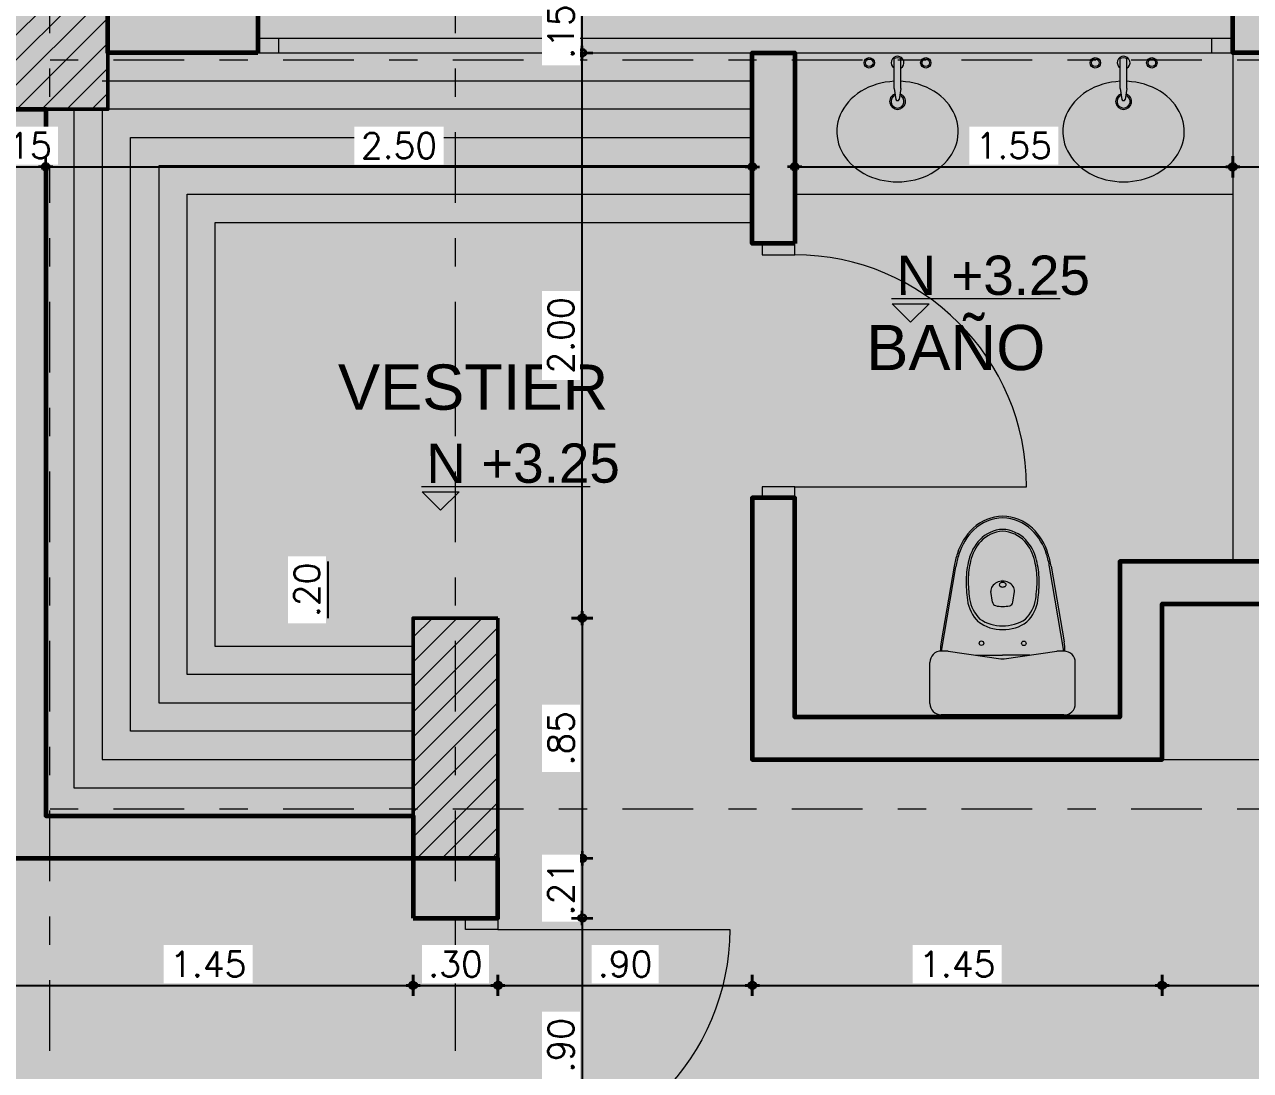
# Model space of a CAD drawing. Header units: metres. Extents: x -50 to 76, y -61 to 14.
# Drawn here: x 32.83 to 37.168, y 0.5 to 4.2 of the extents above; entities that cross this region are included whole.
import ezdxf

# ---------------------------------------------------------------- set-up
doc = ezdxf.new("R2010")
doc.units = ezdxf.units.M
doc.header["$MEASUREMENT"] = 0
for name, pattern in [('CENTER', [2, 1.25, -0.25, 0.25, -0.25]), ('CENTERX2', [4, 2.5, -0.5, 0.5, -0.5]), ('DASHDOT2', [0.5, 0.25, -0.125, 0, -0.125])]:
    doc.linetypes.add(name, pattern=pattern)
for name, color, linetype, lineweight in [('1 AREAS HACH', 250, 'Continuous', 9), ('1 CLOSETS', 71, 'Continuous', 18), ('1 COLUMNAS', 1, 'Continuous', 50), ('1 MUEBLES', 46, 'Continuous', 18), ('1 MUROS', 255, 'Continuous', 60), ('1 NIVELES', 145, 'Continuous', 18), ('1 PUERTAS', 251, 'Continuous', 18), ('1 RELLENO COLUMNAS', 225, 'Continuous', 18), ('1 TEXTOS', 4, 'Continuous', 20), ('1 VENTANAS', 2, 'Continuous', 18), ('COTAS', 251, 'Continuous', 35), ('EJES', 251, 'CENTERX2', 0), ('Nuevo_Puertas ARCHICAD_Pluma_Nº__27', 7, 'Continuous', 35), ('sanitarios', 191, 'Continuous', 15), ('TEXTOS', 4, 'Continuous', 25)]:
    doc.layers.add(name, color=color, linetype=linetype, lineweight=lineweight)
doc.layers.add('Nuevo_Puertas ARCHICAD_Pluma_Nº__23', color=7, linetype='Continuous', lineweight=20, true_color=0xff6600)
doc.layers.add('Nuevo_Puertas ARCHICAD_Pluma_Nº__3', color=7, linetype='Continuous', lineweight=18, true_color=0xff6600)
doc.layers.add('TEXTO', color=7, linetype='Continuous')
doc.styles.add('cotas', font='romans.shx')
doc.styles.add('Estilo_Generado_1', font='arial.ttf')
doc.styles.add('LEROY', font='arial.ttf')
doc.dimstyles.new('COT-50', dxfattribs={"dimscale": 0.5, "dimtxt": 0.18, "dimasz": 0.05, "dimexe": 0.08, "dimexo": 0.1, "dimgap": 0.06, "dimtad": 1, "dimzin": 4, "dimdsep": 46, "dimtxsty": 'cotas', "dimblk1": 'COTA', "dimblk2": 'COTA', "dimsah": 1, "dimcen": 0.09, "dimse1": 1, "dimse2": 1, "dimclrd": 256, "dimclre": 253, "dimclrt": 14, "dimadec": 0, "dimazin": 0, "dimtfac": 1, "dimtix": 1, "dimtmove": 0, "dimatfit": 3, "dimldrblk": 'COTA', "dimfxl": 1, "dimtfill": 1, "dimtfillclr": 256, "dimtolj": 1, "dimtzin": 12, "dimarcsym": 0})

# ---------------------------------------------------------------- blocks, each defined once
blk = doc.blocks.new('Puerta 23_3')
at = {"layer": 'Nuevo_Puertas ARCHICAD_Pluma_Nº__23', "color": 30, "linetype": 'Continuous', "lineweight": 20, "true_color": 0xff6600}
for p, q in [((-0.41, 0), (-0.45, 0)), ((-0.45, 0), (-0.45, -0.115)), ((-0.41, -0.115), (-0.41, 0)), ((0.45, 0), (0.41, 0)), ((0.41, 0), (0.41, -0.115)), ((0.45, -0.115), (0.45, 0)), ((-0.45, -0.115), (-0.41, -0.115)), ((0.41, -0.115), (0.45, -0.115))]:
    blk.add_line(p, q, dxfattribs=at)
at = {"layer": 'Nuevo_Puertas ARCHICAD_Pluma_Nº__27', "color": 7, "linetype": 'Continuous', "lineweight": 35}
for p, q in [((-0.45, 0), (-0.45, -0.115)), ((-0.45, 0), (-0.45, -0.115)), ((0.45, 0), (0.45, -0.115)), ((0.45, 0), (0.45, -0.115)), ((-0.45, -0.115), (-0.45, -0.15)), ((0.45, -0.115), (0.45, -0.15))]:
    blk.add_line(p, q, dxfattribs=at)
at = {"layer": 'Nuevo_Puertas ARCHICAD_Pluma_Nº__3', "color": 30, "linetype": 'Continuous', "lineweight": 18, "true_color": 0xff6600}
blk.add_line((0.41, 0), (0.41, 0.82), dxfattribs=at)
blk.add_arc((0.41, 0), 0.82, 90, 180, dxfattribs=at)
blk = doc.blocks.new('Puerta 23_4')
at = {"layer": 'Nuevo_Puertas ARCHICAD_Pluma_Nº__23', "color": 30, "linetype": 'Continuous', "lineweight": 20, "true_color": 0xff6600}
for p, q in [((-0.41, 0), (-0.45, 0)), ((-0.45, 0), (-0.45, -0.115)), ((-0.41, -0.115), (-0.41, 0)), ((0.45, 0), (0.41, 0)), ((0.41, 0), (0.41, -0.115)), ((0.45, -0.115), (0.45, 0)), ((-0.45, -0.115), (-0.41, -0.115)), ((0.41, -0.115), (0.45, -0.115))]:
    blk.add_line(p, q, dxfattribs=at)
at = {"layer": 'Nuevo_Puertas ARCHICAD_Pluma_Nº__27', "color": 7, "linetype": 'Continuous', "lineweight": 35}
for p, q in [((-0.45, 0), (-0.45, -0.115)), ((-0.45, 0), (-0.45, -0.115)), ((0.45, 0), (0.45, -0.115)), ((0.45, 0), (0.45, -0.115)), ((-0.45, -0.115), (-0.45, -0.3)), ((0.45, -0.115), (0.45, -0.3))]:
    blk.add_line(p, q, dxfattribs=at)
at = {"layer": 'Nuevo_Puertas ARCHICAD_Pluma_Nº__3', "color": 30, "linetype": 'Continuous', "lineweight": 18, "true_color": 0xff6600}
blk.add_line((0.41, 0), (0.41, 0.82), dxfattribs=at)
blk.add_arc((0.41, 0), 0.82, 90, 180, dxfattribs=at)
blk = doc.blocks.new('1p-toppiece')
at = {"layer": 'sanitarios'}
for p, q in [((-0.5324, 0.1743), (-0.2653, 0.2204)), ((-0.2321, 0.219), (-0.5307, 0.1685)), ((-0.2321, 0.2199), (-0.2321, 0.1949)), ((-0.0465, 0.2599), (-0.1921, 0.2599)), ((-0.0065, 0.2199), (-0.0065, -0.2145)), ((-0.2048, 0.0084), (-0.2321, 0.1949)), ((-0.218, 0.0984), (-0.218, 0.0026)), ((-0.4056, 0.0389), (-0.4432, 0.044)), ((-0.218, -0.0931), (-0.218, 0.0026)), ((-0.4056, -0.0337), (-0.4432, -0.0388)), ((-0.2321, -0.1895), (-0.2048, -0.0032)), ((-0.5324, -0.1691), (-0.2653, -0.2152)), ((-0.2321, -0.2138), (-0.5307, -0.1633)), ((-0.2321, -0.1895), (-0.2321, -0.2145)), ((-0.0465, -0.2545), (-0.1921, -0.2545))]:
    blk.add_line(p, q, dxfattribs=at)
blk.add_lwpolyline([(-0.467, -0.0094, 0.139005), (-0.4641, -0.0086, 0.107089), (-0.4613, -0.0059, 0.080212), (-0.4596, -0.0022, 0.06796), (-0.4589, 0.0026, 0.06796), (-0.4596, 0.0074, 0.080212), (-0.4613, 0.0111, 0.107089), (-0.4641, 0.0138, 0.139005), (-0.467, 0.0146, 0.139005), (-0.4699, 0.0138, 0.107089), (-0.4727, 0.0111, 0.080212), (-0.4744, 0.0074, 0.06796), (-0.4751, 0.0026, 0.06796), (-0.4744, -0.0022, 0.080212), (-0.4727, -0.0059, 0.107089), (-0.4699, -0.0086, 0.139005)], format="xyb", close=True, dxfattribs=at)
for centre in [(-0.26, 0.0776), (-0.26, -0.0724)]:
    blk.add_circle(centre, 0.008, dxfattribs=at)
for centre, radius, start, end in [((-0.2398, 0.0726), 0.15, 87.0389, 99.7929), ((-0.1921, 0.2199), 0.04, 90, 180), ((-0.0465, 0.2199), 0.04, 0, 90), ((-0.4821, -0.1173), 0.2959, 99.7929, 108.8085), ((-0.5176, -0.0341), 0.2058, 106.927, 136.493), ((-0.5178, -0.0338), 0.1997, 106.5054, 136.1127), ((-0.4821, -0.1197), 0.2923, 99.5848, 108.4322), ((-0.4817, -0.1477), 0.2793, 90.6669, 104.9929), ((-0.4744, -0.2966), 0.4284, 81.7587, 91.4179), ((-0.5453, -0.0037), 0.1648, 137.5273, 177.8064), ((-0.5449, -0.0037), 0.1593, 137.1746, 177.7477), ((-0.5194, -0.0311), 0.157, 102.7254, 132.8308), ((-0.5197, -0.0304), 0.1497, 101.8667, 132.1155), ((-0.4817, -0.1562), 0.2808, 90.6819, 104.1933), ((-0.4878, -0.3624), 0.487, 81.705, 89.6761), ((-0.434, -0.0023), 0.1229, 44.007, 82.2929), ((-0.4307, -0.0038), 0.1323, 44.3018, 82.295), ((-0.4407, 0.0084), 0.1319, 357.4666, 37.446), ((-0.5415, -0.0033), 0.1217, 134.1142, 177.24), ((-0.5408, -0.0032), 0.1154, 133.4423, 177.1285), ((-0.4465, 0.0192), 0.025, 82.2348, 126.1832), ((-0.46, 0.0059), 0.1381, 358.6352, 34.0042), ((-0.5453, 0.0089), 0.1648, 182.1936, 222.4727), ((-0.5449, 0.0088), 0.1593, 182.2523, 222.8254), ((-0.5415, 0.0084), 0.1217, 182.76, 225.8858), ((-0.5408, 0.0084), 0.1154, 182.8715, 226.5577), ((-0.4344, 0.0026), 0.0456, 126.1832, 180), ((-0.4344, 0.0026), 0.0456, 180, 233.8168), ((-0.4076, 0.024), 0.015, 13.7696, 82.2348), ((-0.4951, 0.0026), 0.1051, 0, 13.7696), ((-0.4951, 0.0026), 0.1051, 346.2304, 0), ((-0.46, -0.0007), 0.1381, 325.9958, 1.3648), ((-0.4407, -0.0032), 0.1319, 322.554, 2.5334), ((-0.2444, 0.0026), 0.04, 351.6776, 8.3142), ((-0.4465, -0.0141), 0.025, 233.8168, 277.7652), ((-0.4076, -0.0189), 0.015, 277.7652, 346.2304), ((-0.5194, 0.0362), 0.157, 227.1692, 257.2746), ((-0.5197, 0.0356), 0.1497, 227.8845, 258.1333), ((-0.434, 0.0075), 0.1229, 277.7071, 315.993), ((-0.4307, 0.009), 0.1323, 277.705, 315.6982), ((-0.5176, 0.0393), 0.2058, 223.507, 253.073), ((-0.5178, 0.039), 0.1997, 223.8873, 253.4946), ((-0.4817, 0.1528), 0.2793, 255.0071, 269.3331), ((-0.4817, 0.1613), 0.2808, 255.8067, 269.3181), ((-0.4878, 0.3675), 0.487, 270.3239, 278.295), ((-0.4744, 0.3018), 0.4284, 268.5821, 278.2413), ((-0.4821, 0.1224), 0.2959, 251.1915, 260.2071), ((-0.4821, 0.1249), 0.2923, 251.5678, 260.4152), ((-0.2398, -0.0674), 0.15, 260.2071, 272.966), ((-0.1921, -0.2145), 0.04, 180, 270), ((-0.0465, -0.2145), 0.04, 270, 360)]:
    blk.add_arc(centre, radius, start, end, dxfattribs=at)
at = {"layer": 'TEXTO'}
blk.add_line((-0.485, 0.0026), (-0.485, 0.0026), dxfattribs=at)
blk.add_line((-0.485, 0.0026), (-0.485, 0.0026), dxfattribs=at)
blk.add_line((-0.485, 0.0026), (-0.485, 0.0026), dxfattribs=at)
blk.add_line((-0.485, 0.0026), (-0.485, 0.0026), dxfattribs=at)
blk.add_line((-0.485, 0.0026), (-0.485, 0.0026), dxfattribs=at)
blk.add_line((-0.485, 0.0026), (-0.485, 0.0026), dxfattribs=at)
blk.add_line((-0.485, 0.0026), (-0.485, 0.0026), dxfattribs=at)
blk.add_line((-0.485, 0.0026), (-0.485, 0.0026), dxfattribs=at)
blk = doc.blocks.new('*D413')
at = {"layer": '1 COLUMNAS', "lineweight": -2, "transparency": 16777216}
blk.add_line((33.9046, 2.1), (33.9046, 2.3), dxfattribs=at)
at = {"layer": 'Defpoints', "color": 0, "transparency": 16777216}
for p in [(34.2054, 2.3), (34.2054, 2.1)]:
    blk.add_point(p, dxfattribs=at)
at = {"layer": '1 COLUMNAS', "color": 14, "transparency": 16777216, "insert": (33.8296, 2.2), "char_height": 0.09, "attachment_point": 5, "rotation": 90, "style": 'cotas', "bg_fill": 3, "box_fill_scale": 1.25, "bg_fill_color": 256, "bg_fill_true_color": 13158600, "bg_fill_transparency": 0}
blk.add_mtext('\\A1;.20', dxfattribs=at)
at = {"layer": 'Defpoints', "color": 0, "transparency": 16777216}
blk.add_point((33.9046, 2.3), dxfattribs=at)
blk = doc.blocks.new('COTA')
for p, q in [((-1, 0), (1, 0)), ((0, 1.5), (0, -1.5))]:
    blk.add_line(p, q)
blk.add_circle((0, 0), 0.5)
blk = doc.blocks.new('*D438')
at = {"layer": 'COTAS', "lineweight": -2, "transparency": 16777216}
blk.add_line((32.7554, 3.6965), (32.9054, 3.6965), dxfattribs=at)
at = {"layer": 'Defpoints', "color": 0, "transparency": 16777216}
for p in [(32.7554, 3.9), (32.9054, 3.9)]:
    blk.add_point(p, dxfattribs=at)
at = {"layer": 'COTAS', "color": 14, "transparency": 16777216, "insert": (32.8304, 3.7715), "char_height": 0.09, "attachment_point": 5, "style": 'cotas', "bg_fill": 3, "box_fill_scale": 1.25, "bg_fill_color": 256, "bg_fill_true_color": 13158600, "bg_fill_transparency": 0}
blk.add_mtext('\\A1;.15', dxfattribs=at)
at = {"layer": 'Defpoints', "color": 0, "transparency": 16777216}
blk.add_point((32.9054, 3.6965), dxfattribs=at)
blk = doc.blocks.new('*D439')
at = {"layer": 'COTAS', "lineweight": -2, "transparency": 16777216}
blk.add_line((32.9304, 3.6965), (35.3804, 3.6965), dxfattribs=at)
at = {"layer": 'Defpoints', "color": 0, "transparency": 16777216}
for p in [(35.4054, 4.1), (32.9054, 3.9), (35.4054, 3.6965)]:
    blk.add_point(p, dxfattribs=at)
at = {"layer": 'COTAS', "lineweight": -2, "transparency": 16777216, "xscale": 0.025, "yscale": 0.025, "zscale": 0.025, "rotation": 180}
blk.add_blockref('COTA', (32.9054, 3.6965), dxfattribs=at)
at = {"layer": 'COTAS', "lineweight": -2, "transparency": 16777216, "xscale": 0.025, "yscale": 0.025, "zscale": 0.025}
blk.add_blockref('COTA', (35.4054, 3.6965), dxfattribs=at)
at = {"layer": 'COTAS', "color": 14, "transparency": 16777216, "insert": (34.1554, 3.7715), "char_height": 0.09, "attachment_point": 5, "style": 'cotas', "bg_fill": 3, "box_fill_scale": 1.25, "bg_fill_color": 256, "bg_fill_true_color": 13158600, "bg_fill_transparency": 0}
blk.add_mtext('\\A1;2.50', dxfattribs=at)
blk = doc.blocks.new('*D440')
at = {"layer": 'COTAS', "lineweight": -2, "transparency": 16777216}
blk.add_line((35.5804, 3.6965), (37.0804, 3.6965), dxfattribs=at)
at = {"layer": 'Defpoints', "color": 0, "transparency": 16777216}
for p in [(35.5554, 4.1), (37.1054, 4.1), (37.1054, 3.6965)]:
    blk.add_point(p, dxfattribs=at)
at = {"layer": 'COTAS', "lineweight": -2, "transparency": 16777216, "xscale": 0.025, "yscale": 0.025, "zscale": 0.025, "rotation": 180}
blk.add_blockref('COTA', (35.5554, 3.6965), dxfattribs=at)
at = {"layer": 'COTAS', "lineweight": -2, "transparency": 16777216, "xscale": 0.025, "yscale": 0.025, "zscale": 0.025}
blk.add_blockref('COTA', (37.1054, 3.6965), dxfattribs=at)
at = {"layer": 'COTAS', "color": 14, "transparency": 16777216, "insert": (36.3304, 3.7715), "char_height": 0.09, "attachment_point": 5, "style": 'cotas', "bg_fill": 3, "box_fill_scale": 1.25, "bg_fill_color": 256, "bg_fill_true_color": 13158600, "bg_fill_transparency": 0}
blk.add_mtext('\\A1;1.55', dxfattribs=at)
blk = doc.blocks.new('*D441')
at = {"layer": 'COTAS', "lineweight": -2, "transparency": 16777216}
blk.add_line((37.1304, 3.6965), (38.6804, 3.6965), dxfattribs=at)
at = {"layer": 'Defpoints', "color": 0, "transparency": 16777216}
for p in [(37.1054, 4.1), (38.7054, 4.1), (38.7054, 3.6965)]:
    blk.add_point(p, dxfattribs=at)
at = {"layer": 'COTAS', "lineweight": -2, "transparency": 16777216, "xscale": 0.025, "yscale": 0.025, "zscale": 0.025, "rotation": 180}
blk.add_blockref('COTA', (37.1054, 3.6965), dxfattribs=at)
at = {"layer": 'COTAS', "lineweight": -2, "transparency": 16777216, "xscale": 0.025, "yscale": 0.025, "zscale": 0.025}
blk.add_blockref('COTA', (38.7054, 3.6965), dxfattribs=at)
at = {"layer": 'COTAS', "color": 14, "transparency": 16777216, "insert": (37.9054, 3.7715), "char_height": 0.09, "attachment_point": 5, "style": 'cotas', "bg_fill": 3, "box_fill_scale": 1.25, "bg_fill_color": 256, "bg_fill_true_color": 13158600, "bg_fill_transparency": 0}
blk.add_mtext('\\A1;1.60', dxfattribs=at)
blk = doc.blocks.new('*D443')
at = {"layer": 'COTAS', "lineweight": -2, "transparency": 16777216}
blk.add_line((32.7804, 0.8008), (34.1804, 0.8008), dxfattribs=at)
at = {"layer": 'Defpoints', "color": 0, "transparency": 16777216}
for p in [(32.7554, 1.25), (34.2054, 1.25), (34.2054, 0.8008)]:
    blk.add_point(p, dxfattribs=at)
at = {"layer": 'COTAS', "lineweight": -2, "transparency": 16777216, "xscale": 0.025, "yscale": 0.025, "zscale": 0.025, "rotation": 180}
blk.add_blockref('COTA', (32.7554, 0.8008), dxfattribs=at)
at = {"layer": 'COTAS', "lineweight": -2, "transparency": 16777216, "xscale": 0.025, "yscale": 0.025, "zscale": 0.025}
blk.add_blockref('COTA', (34.2054, 0.8008), dxfattribs=at)
at = {"layer": 'COTAS', "color": 14, "transparency": 16777216, "insert": (33.4804, 0.8758), "char_height": 0.09, "attachment_point": 5, "style": 'cotas', "bg_fill": 3, "box_fill_scale": 1.25, "bg_fill_color": 256, "bg_fill_true_color": 13158600, "bg_fill_transparency": 0}
blk.add_mtext('\\A1;1.45', dxfattribs=at)
blk = doc.blocks.new('*D444')
at = {"layer": 'COTAS', "lineweight": -2, "transparency": 16777216}
blk.add_line((34.2304, 0.8008), (34.4804, 0.8008), dxfattribs=at)
at = {"layer": 'Defpoints', "color": 0, "transparency": 16777216}
for p in [(34.2054, 1.0389), (34.5054, 1.0389), (34.5054, 0.8008)]:
    blk.add_point(p, dxfattribs=at)
at = {"layer": 'COTAS', "lineweight": -2, "transparency": 16777216, "xscale": 0.025, "yscale": 0.025, "zscale": 0.025, "rotation": 180}
blk.add_blockref('COTA', (34.2054, 0.8008), dxfattribs=at)
at = {"layer": 'COTAS', "lineweight": -2, "transparency": 16777216, "xscale": 0.025, "yscale": 0.025, "zscale": 0.025}
blk.add_blockref('COTA', (34.5054, 0.8008), dxfattribs=at)
at = {"layer": 'COTAS', "color": 14, "transparency": 16777216, "insert": (34.3554, 0.8758), "char_height": 0.09, "attachment_point": 5, "style": 'cotas', "bg_fill": 3, "box_fill_scale": 1.25, "bg_fill_color": 256, "bg_fill_true_color": 13158600, "bg_fill_transparency": 0}
blk.add_mtext('\\A1;.30', dxfattribs=at)
blk = doc.blocks.new('*D445')
at = {"layer": 'COTAS', "lineweight": -2, "transparency": 16777216}
blk.add_line((34.5304, 0.8008), (35.3804, 0.8008), dxfattribs=at)
at = {"layer": 'Defpoints', "color": 0, "transparency": 16777216}
for p in [(34.5054, 2.1), (35.4054, 1.6), (35.4054, 0.8008)]:
    blk.add_point(p, dxfattribs=at)
at = {"layer": 'COTAS', "lineweight": -2, "transparency": 16777216, "xscale": 0.025, "yscale": 0.025, "zscale": 0.025, "rotation": 180}
blk.add_blockref('COTA', (34.5054, 0.8008), dxfattribs=at)
at = {"layer": 'COTAS', "lineweight": -2, "transparency": 16777216, "xscale": 0.025, "yscale": 0.025, "zscale": 0.025}
blk.add_blockref('COTA', (35.4054, 0.8008), dxfattribs=at)
at = {"layer": 'COTAS', "color": 14, "transparency": 16777216, "insert": (34.9554, 0.8758), "char_height": 0.09, "attachment_point": 5, "style": 'cotas', "bg_fill": 3, "box_fill_scale": 1.25, "bg_fill_color": 256, "bg_fill_true_color": 13158600, "bg_fill_transparency": 0}
blk.add_mtext('\\A1;.90', dxfattribs=at)
blk = doc.blocks.new('*D446')
at = {"layer": 'COTAS', "lineweight": -2, "transparency": 16777216}
blk.add_line((35.4304, 0.8008), (36.8304, 0.8008), dxfattribs=at)
at = {"layer": 'Defpoints', "color": 0, "transparency": 16777216}
for p in [(35.4054, 1.6), (36.8554, 1.6), (36.8554, 0.8008)]:
    blk.add_point(p, dxfattribs=at)
at = {"layer": 'COTAS', "lineweight": -2, "transparency": 16777216, "xscale": 0.025, "yscale": 0.025, "zscale": 0.025, "rotation": 180}
blk.add_blockref('COTA', (35.4054, 0.8008), dxfattribs=at)
at = {"layer": 'COTAS', "lineweight": -2, "transparency": 16777216, "xscale": 0.025, "yscale": 0.025, "zscale": 0.025}
blk.add_blockref('COTA', (36.8554, 0.8008), dxfattribs=at)
at = {"layer": 'COTAS', "color": 14, "transparency": 16777216, "insert": (36.1304, 0.8758), "char_height": 0.09, "attachment_point": 5, "style": 'cotas', "bg_fill": 3, "box_fill_scale": 1.25, "bg_fill_color": 256, "bg_fill_true_color": 13158600, "bg_fill_transparency": 0}
blk.add_mtext('\\A1;1.45', dxfattribs=at)
blk = doc.blocks.new('*D447')
at = {"layer": 'COTAS', "lineweight": -2, "transparency": 16777216}
blk.add_line((36.8804, 0.8008), (38.2304, 0.8008), dxfattribs=at)
at = {"layer": 'Defpoints', "color": 0, "transparency": 16777216}
for p in [(36.8554, 1.6), (38.2554, 1.6), (38.2554, 0.8008)]:
    blk.add_point(p, dxfattribs=at)
at = {"layer": 'COTAS', "lineweight": -2, "transparency": 16777216, "xscale": 0.025, "yscale": 0.025, "zscale": 0.025, "rotation": 180}
blk.add_blockref('COTA', (36.8554, 0.8008), dxfattribs=at)
at = {"layer": 'COTAS', "lineweight": -2, "transparency": 16777216, "xscale": 0.025, "yscale": 0.025, "zscale": 0.025}
blk.add_blockref('COTA', (38.2554, 0.8008), dxfattribs=at)
at = {"layer": 'COTAS', "color": 14, "transparency": 16777216, "insert": (37.5554, 0.8758), "char_height": 0.09, "attachment_point": 5, "style": 'cotas', "bg_fill": 3, "box_fill_scale": 1.25, "bg_fill_color": 256, "bg_fill_true_color": 13158600, "bg_fill_transparency": 0}
blk.add_mtext('\\A1;1.40', dxfattribs=at)
blk = doc.blocks.new('*D566')
at = {"layer": 'COTAS', "lineweight": -2, "transparency": 16777216}
blk.add_line((32.4404, 1.225), (32.4404, -0.125), dxfattribs=at)
at = {"layer": 'Defpoints', "color": 0, "transparency": 16777216}
for p in [(34.2054, 1.25), (32.4404, -0.15), (34.2054, -0.15)]:
    blk.add_point(p, dxfattribs=at)
at = {"layer": 'COTAS', "lineweight": -2, "transparency": 16777216, "xscale": 0.025, "yscale": 0.025, "zscale": 0.025}
for p, rotation in [((32.4404, 1.25), 90), ((32.4404, -0.15), 270)]:
    blk.add_blockref('COTA', p, dxfattribs=dict(at, rotation=rotation))
at = {"layer": 'COTAS', "color": 14, "transparency": 16777216, "insert": (32.3654, 0.55), "char_height": 0.09, "attachment_point": 5, "rotation": 90, "style": 'cotas', "bg_fill": 3, "box_fill_scale": 1.25, "bg_fill_color": 256, "bg_fill_true_color": 13158600, "bg_fill_transparency": 0}
blk.add_mtext('\\A1;1.40', dxfattribs=at)
blk = doc.blocks.new('*D569')
at = {"layer": 'COTAS', "lineweight": -2, "transparency": 16777216}
blk.add_line((34.8035, 2.075), (34.8035, 1.275), dxfattribs=at)
at = {"layer": 'Defpoints', "color": 0, "transparency": 16777216}
for p in [(34.5054, 2.1), (34.5054, 1.25), (34.8035, 1.25)]:
    blk.add_point(p, dxfattribs=at)
at = {"layer": 'COTAS', "lineweight": -2, "transparency": 16777216, "xscale": 0.025, "yscale": 0.025, "zscale": 0.025}
for p, rotation in [((34.8035, 2.1), 90), ((34.8035, 1.25), 270)]:
    blk.add_blockref('COTA', p, dxfattribs=dict(at, rotation=rotation))
at = {"layer": 'COTAS', "color": 14, "transparency": 16777216, "insert": (34.7285, 1.675), "char_height": 0.09, "attachment_point": 5, "rotation": 90, "style": 'cotas', "bg_fill": 3, "box_fill_scale": 1.25, "bg_fill_color": 256, "bg_fill_true_color": 13158600, "bg_fill_transparency": 0}
blk.add_mtext('\\A1;.85', dxfattribs=at)
blk = doc.blocks.new('*D570')
at = {"layer": 'COTAS', "lineweight": -2, "transparency": 16777216}
blk.add_line((34.8035, 2.125), (34.8035, 4.075), dxfattribs=at)
at = {"layer": 'Defpoints', "color": 0, "transparency": 16777216}
for p in [(34.5054, 4.1), (34.8035, 4.1), (34.5054, 2.1)]:
    blk.add_point(p, dxfattribs=at)
at = {"layer": 'COTAS', "lineweight": -2, "transparency": 16777216, "xscale": 0.025, "yscale": 0.025, "zscale": 0.025}
for p, rotation in [((34.8035, 4.1), 90), ((34.8035, 2.1), 270)]:
    blk.add_blockref('COTA', p, dxfattribs=dict(at, rotation=rotation))
at = {"layer": 'COTAS', "color": 14, "transparency": 16777216, "insert": (34.7285, 3.1), "char_height": 0.09, "attachment_point": 5, "rotation": 90, "style": 'cotas', "bg_fill": 3, "box_fill_scale": 1.25, "bg_fill_color": 256, "bg_fill_true_color": 13158600, "bg_fill_transparency": 0}
blk.add_mtext('\\A1;2.00', dxfattribs=at)
blk = doc.blocks.new('*D571')
at = {"layer": 'COTAS', "lineweight": -2, "transparency": 16777216}
blk.add_line((34.8035, 4.1), (34.8035, 4.25), dxfattribs=at)
at = {"layer": 'Defpoints', "color": 0, "transparency": 16777216}
for p in [(33.6554, 4.25), (33.6554, 4.1)]:
    blk.add_point(p, dxfattribs=at)
at = {"layer": 'COTAS', "color": 14, "transparency": 16777216, "insert": (34.7285, 4.175), "char_height": 0.09, "attachment_point": 5, "rotation": 90, "style": 'cotas', "bg_fill": 3, "box_fill_scale": 1.25, "bg_fill_color": 256, "bg_fill_true_color": 13158600, "bg_fill_transparency": 0}
blk.add_mtext('\\A1;.15', dxfattribs=at)
at = {"layer": 'Defpoints', "color": 0, "transparency": 16777216}
blk.add_point((34.8035, 4.25), dxfattribs=at)
blk = doc.blocks.new('*D582')
at = {"layer": 'COTAS', "lineweight": -2, "transparency": 16777216}
blk.add_line((34.8035, 1.25), (34.8035, 1.0389), dxfattribs=at)
at = {"layer": 'Defpoints', "color": 0, "transparency": 16777216}
for p in [(34.5054, 1.25), (34.5054, 1.0389)]:
    blk.add_point(p, dxfattribs=at)
at = {"layer": 'COTAS', "color": 14, "transparency": 16777216, "insert": (34.7285, 1.1444), "char_height": 0.09, "attachment_point": 5, "rotation": 90, "style": 'cotas', "bg_fill": 3, "box_fill_scale": 1.25, "bg_fill_color": 256, "bg_fill_true_color": 13158600, "bg_fill_transparency": 0}
blk.add_mtext('\\A1;.21', dxfattribs=at)
at = {"layer": 'Defpoints', "color": 0, "transparency": 16777216}
blk.add_point((34.8035, 1.0389), dxfattribs=at)
blk = doc.blocks.new('*D583')
at = {"layer": 'COTAS', "lineweight": -2, "transparency": 16777216}
blk.add_line((34.8035, 1.0139), (34.8035, 0.1639), dxfattribs=at)
at = {"layer": 'Defpoints', "color": 0, "transparency": 16777216}
for p in [(34.5054, 1.0389), (34.5054, 0.1389), (34.8035, 0.1389)]:
    blk.add_point(p, dxfattribs=at)
at = {"layer": 'COTAS', "lineweight": -2, "transparency": 16777216, "xscale": 0.025, "yscale": 0.025, "zscale": 0.025}
for p, rotation in [((34.8035, 1.0389), 90), ((34.8035, 0.1389), 270)]:
    blk.add_blockref('COTA', p, dxfattribs=dict(at, rotation=rotation))
at = {"layer": 'COTAS', "color": 14, "transparency": 16777216, "insert": (34.7285, 0.5889), "char_height": 0.09, "attachment_point": 5, "rotation": 90, "style": 'cotas', "bg_fill": 3, "box_fill_scale": 1.25, "bg_fill_color": 256, "bg_fill_true_color": 13158600, "bg_fill_transparency": 0}
blk.add_mtext('\\A1;.90', dxfattribs=at)

msp = doc.modelspace()

# ---------------------------------------------------------------- hatches: boundary and pattern name
at = {"layer": '1 AREAS HACH'}
h = msp.add_hatch(dxfattribs=at)
h.set_pattern_fill('ANGLE', color=256)
h.set_pattern_definition([(0, (0, 0), (0, 0.275), [0.2, -0.075]), (90, (0, 0), (-0.275, 2e-17), [0.2, -0.075])])
h.paths.add_polyline_path([(28.5554, 2.55), (28.3554, 2.55), (28.3554, 4.75), (28.5554, 4.75), (28.5554, 5.9), (28.2054, 5.9), (28.2054, 5.45), (26.1054, 5.45), (26.1054, 6.7), (21.8054, 6.7), (21.8054, 4.3), (20.2054, 4.3), (20.2054, 4.75), (19.9054, 4.75), (19.9054, -0.15), (22.8054, -0.15), (22.8054, -2.9), (22.9554, -2.9), (26.3554, -2.9), (26.3554, -4.1), (26.9054, -4.1), (26.9054, -4.5), (27.1554, -4.5), (28.8554, -4.5), (28.8554, -5.3), (29.2554, -5.3), (29.2554, -3.95), (29.2054, -3.95), (29.2054, -0.15), (34.2054, -0.15), (34.2054, -5.3), (34.3554, -5.3), (34.3554, -6.8), (39.7054, -6.8), (39.7054, 0.15), (38.4054, 0.15), (38.4054, 2.15), (39.0054, 2.15), (39.0054, 4.55), (38.7054, 4.55), (38.7054, 4.25), (33.1254, 4.25), (33.1254, 4.55), (32.7554, 4.55), (32.7554, 1.4), (28.5554, 1.4)])
at = {"layer": '1 RELLENO COLUMNAS'}
h = msp.add_hatch(dxfattribs=at)
h.set_pattern_fill('ANSI31', color=256, scale=0.5)
h.paths.add_polyline_path([(19.9054, 3.55), (20.2054, 3.55), (20.2054, 4.75), (19.9054, 4.75)])
h.paths.add_polyline_path([(20.3554, 1.25), (20.3554, 1.6), (19.9054, 1.6027), (19.9054, 1.25)])
h.paths.add_polyline_path([(24.3054, 1.25), (24.3054, 1.5), (23.9554, 1.5), (23.9554, 1.25)])
h.paths.add_polyline_path([(23.9554, 5.15), (24.3054, 5.15), (24.3054, 5.35), (23.9554, 5.35)])
h.paths.add_polyline_path([(22.8054, -2.901), (23.1054, -2.901), (23.1054, -2.601), (22.8054, -2.601)])
h.paths.add_polyline_path([(22.8054, -4.5), (22.9554, -4.5), (22.9554, -4.2), (22.8054, -4.2)])
h.paths.add_polyline_path([(27.3554, -4.1), (26.9054, -4.1), (26.9054, -4.5), (27.3554, -4.5)])
h.paths.add_polyline_path([(27.1554, -2.1), (26.9054, -2.1), (26.9054, -2.9), (27.1554, -2.9)])
h.paths.add_polyline_path([(29.2554, -4.5), (29.2554, -4.2), (29.2554, -3.95), (28.8554, -3.95), (28.8554, -4.1), (28.6554, -4.1), (28.6554, -4.5)])
h.paths.add_polyline_path([(28.8554, -5.3), (29.2554, -5.3), (29.2554, -4.5), (28.8554, -4.5)])
h.paths.add_polyline_path([(29.2554, -7.4), (28.8554, -7.4), (28.8554, -8.75), (29.2554, -8.75)])
h.paths.add_polyline_path([(34.2054, -5.3), (34.5054, -5.3), (34.5054, -3.95), (34.2054, -3.95)])
h.paths.add_polyline_path([(34.2054, -2.4), (34.5054, -2.4), (34.5054, 0.1389), (34.2054, 0.1389)])
h.paths.add_polyline_path([(34.2054, 1.4), (34.2054, 1.25), (34.5054, 1.25), (34.5054, 2.1), (34.2054, 2.1)])
h.paths.add_polyline_path([(33.1254, 4.55), (32.7554, 4.55), (32.7554, 3.9), (33.1254, 3.9)])
h.paths.add_polyline_path([(28.5554, 2.55), (28.2054, 2.55), (28.2054, 1.25), (28.5554, 1.25)])
h.paths.add_polyline_path([(28.5554, 5.9), (28.2054, 5.9), (28.2054, 4.75), (28.5554, 4.75)])
h.paths.add_polyline_path([(39.0054, 3.9), (39.0054, 4.55), (38.7054, 4.55), (38.7054, 3.9)])
h.paths.add_polyline_path([(38.2554, 1.25), (38.4054, 1.25), (38.4054, 2.3), (38.2554, 2.3)])
h.paths.add_polyline_path([(38.0554, -3.75), (38.4054, -3.75), (38.4054, -2.65), (38.0554, -2.65)])

# ---------------------------------------------------------------- linework, layer by layer
at = {"layer": '1 CLOSETS'}
for p, q in [((35.4054, 4), (33.1054, 4)), ((33.0054, 3.9), (33.0054, 1.5)), ((35.4054, 3.9), (33.1054, 3.9)), ((33.1054, 3.9), (33.1054, 1.6)), ((33.2054, 1.7), (33.2054, 3.8)), ((33.2054, 3.8), (35.4054, 3.8)), ((35.4054, 3.7), (33.3054, 3.7)), ((33.3054, 3.7), (33.3054, 1.8)), ((33.4054, 1.9), (33.4054, 3.6)), ((33.4054, 3.6), (35.4054, 3.6)), ((33.5054, 2), (33.5054, 3.5)), ((33.5054, 3.5), (35.4054, 3.5)), ((34.2054, 2), (33.5054, 2)), ((34.2054, 1.9), (33.4054, 1.9)), ((33.3054, 1.8), (34.2054, 1.8)), ((34.2054, 1.7), (33.2054, 1.7)), ((33.1054, 1.6), (34.2054, 1.6)), ((36.8554, 1.6), (38.2554, 1.6)), ((33.0054, 1.5), (34.2054, 1.5))]:
    msp.add_line(p, q, dxfattribs=at)
at = {"layer": '1 COLUMNAS'}
for p, q in [((34.2054, 1.4), (34.2054, 1.25)), ((34.5054, 1.25), (32.7554, 1.25))]:
    msp.add_line(p, q, dxfattribs=at)
for points in [[(32.7554, 4.55), (33.1254, 4.55), (33.1254, 3.9), (32.7554, 3.9)], [(34.5054, 2.1), (34.2054, 2.1), (34.2054, 1.25), (34.5054, 1.25)]]:
    msp.add_lwpolyline(points, close=True, dxfattribs=at)
at = {"layer": '1 MUEBLES'}
for p, q in [((35.9072, 3.9734), (35.9072, 4.0799)), ((35.9312, 3.9734), (35.9312, 4.0798)), ((36.707, 3.9734), (36.707, 4.0799)), ((36.731, 3.9734), (36.731, 4.0798)), ((35.9072, 3.9734), (35.9135, 3.9342)), ((35.9312, 3.9734), (35.9249, 3.9342)), ((36.707, 3.9734), (36.7132, 3.9342)), ((36.731, 3.9734), (36.7247, 3.9342))]:
    msp.add_line(p, q, dxfattribs=at)
at = {"layer": '1 MUEBLES', "flags": 128}
for points in [[(35.9072, 3.9991), (35.8914, 3.9978), (35.8759, 3.9957), (35.8605, 3.9926), (35.8455, 3.9886), (35.8309, 3.9836), (35.8167, 3.9778), (35.8031, 3.9712), (35.7902, 3.9637), (35.7779, 3.9555), (35.7664, 3.9466), (35.7557, 3.9369), (35.7459, 3.9267), (35.737, 3.9159), (35.7291, 3.9045), (35.7222, 3.8928), (35.7164, 3.8806), (35.7117, 3.8681), (35.7081, 3.8554), (35.7057, 3.8425), (35.7044, 3.8294), (35.7043, 3.8164), (35.7053, 3.8033), (35.7074, 3.7904), (35.7108, 3.7776), (35.7152, 3.765), (35.7207, 3.7528), (35.7274, 3.7409), (35.735, 3.7295), (35.7436, 3.7185), (35.7532, 3.7081), (35.7637, 3.6984), (35.775, 3.6893), (35.7871, 3.6809), (35.8, 3.6732), (35.8134, 3.6664), (35.8274, 3.6604), (35.842, 3.6552), (35.8569, 3.651), (35.8722, 3.6476), (35.8877, 3.6453), (35.9034, 3.6438), (35.9192, 3.6433), (35.935, 3.6438), (35.9506, 3.6453), (35.9662, 3.6476), (35.9814, 3.651), (35.9964, 3.6552), (36.0109, 3.6604), (36.0249, 3.6664), (36.0384, 3.6732), (36.0512, 3.6809), (36.0633, 3.6893), (36.0746, 3.6984), (36.0851, 3.7081), (36.0947, 3.7185), (36.1033, 3.7295), (36.111, 3.7409), (36.1176, 3.7528), (36.1231, 3.765), (36.1276, 3.7776), (36.1309, 3.7904), (36.1331, 3.8033), (36.1341, 3.8164), (36.1339, 3.8294), (36.1327, 3.8425), (36.1302, 3.8554), (36.1266, 3.8681), (36.1219, 3.8806), (36.1161, 3.8928), (36.1092, 3.9045), (36.1013, 3.9159), (36.0925, 3.9267), (36.0827, 3.9369), (36.072, 3.9466), (36.0605, 3.9555), (36.0482, 3.9637), (36.0352, 3.9712), (36.0216, 3.9778), (36.0075, 3.9836), (35.9928, 3.9886), (35.9778, 3.9926), (35.9625, 3.9957), (35.9469, 3.9978), (35.9312, 3.9991)], [(36.707, 3.9991), (36.6912, 3.9978), (36.6757, 3.9957), (36.6603, 3.9926), (36.6453, 3.9886), (36.6307, 3.9836), (36.6165, 3.9778), (36.6029, 3.9712), (36.5899, 3.9637), (36.5777, 3.9555), (36.5661, 3.9466), (36.5555, 3.9369), (36.5456, 3.9267), (36.5368, 3.9159), (36.5289, 3.9045), (36.522, 3.8928), (36.5162, 3.8806), (36.5115, 3.8681), (36.5079, 3.8554), (36.5055, 3.8425), (36.5042, 3.8294), (36.504, 3.8164), (36.5051, 3.8033), (36.5072, 3.7904), (36.5105, 3.7776), (36.515, 3.765), (36.5205, 3.7528), (36.5271, 3.7409), (36.5348, 3.7295), (36.5434, 3.7185), (36.553, 3.7081), (36.5635, 3.6984), (36.5748, 3.6893), (36.5869, 3.6809), (36.5997, 3.6732), (36.6132, 3.6664), (36.6272, 3.6604), (36.6417, 3.6552), (36.6567, 3.651), (36.6719, 3.6476), (36.6875, 3.6453), (36.7032, 3.6438), (36.719, 3.6433), (36.7347, 3.6438), (36.7504, 3.6453), (36.766, 3.6476), (36.7812, 3.651), (36.7962, 3.6552), (36.8107, 3.6604), (36.8247, 3.6664), (36.8382, 3.6732), (36.851, 3.6809), (36.8631, 3.6893), (36.8744, 3.6984), (36.8849, 3.7081), (36.8945, 3.7185), (36.9031, 3.7295), (36.9108, 3.7409), (36.9174, 3.7528), (36.9229, 3.765), (36.9274, 3.7776), (36.9307, 3.7904), (36.9328, 3.8033), (36.9339, 3.8164), (36.9337, 3.8294), (36.9324, 3.8425), (36.93, 3.8554), (36.9264, 3.8681), (36.9217, 3.8806), (36.9159, 3.8928), (36.909, 3.9045), (36.9011, 3.9159), (36.8923, 3.9267), (36.8824, 3.9369), (36.8718, 3.9466), (36.8602, 3.9555), (36.848, 3.9637), (36.835, 3.9712), (36.8214, 3.9778), (36.8072, 3.9836), (36.7926, 3.9886), (36.7776, 3.9926), (36.7623, 3.9957), (36.7467, 3.9978), (36.731, 3.9991)]]:
    msp.add_lwpolyline(points, dxfattribs=at)
at = {"layer": '1 MUEBLES'}
for centre, radius in [((35.8192, 4.0645), 0.0184), ((35.8192, 4.0645), 0.0134), ((36.0192, 4.0645), 0.0184), ((36.0192, 4.0645), 0.0134), ((36.619, 4.0645), 0.0184), ((36.619, 4.0645), 0.0134), ((36.819, 4.0645), 0.0184), ((36.819, 4.0645), 0.0134)]:
    msp.add_circle(centre, radius, dxfattribs=at)
for centre, radius, start, end in [((35.9195, 4.065), 0.0225, 301.3411, 236.7175), ((35.9191, 4.0459), 0.0361, 70.3841, 109.2564), ((36.7193, 4.065), 0.0225, 301.3411, 236.7175), ((36.7188, 4.0459), 0.0361, 70.3841, 109.2564), ((35.9192, 3.9277), 0.0281, 110.6583, 69.3417), ((35.9192, 3.9277), 0.0231, 110.6583, 69.3417), ((36.719, 3.9277), 0.0281, 110.6583, 69.3417), ((36.719, 3.9277), 0.0231, 110.6583, 69.3417), ((35.9185, 3.9363), 0.00548, 202.2811, 276.7429), ((35.9198, 3.9363), 0.00548, 263.2571, 337.7189), ((36.7183, 3.9363), 0.00548, 202.2811, 276.7429), ((36.7196, 3.9363), 0.00548, 263.2571, 337.7189)]:
    msp.add_arc(centre, radius, start, end, dxfattribs=at)
at = {"layer": '1 MUROS'}
for points in [[(33.6554, 4.1), (33.1254, 4.1), (33.1254, 4.25), (33.6554, 4.25)], [(38.0554, 4.1), (37.1054, 4.1), (37.1054, 4.25), (38.0554, 4.25)], [(35.5554, 3.425), (35.4054, 3.425), (35.4054, 4.1), (35.5554, 4.1)], [(32.7554, 3.9), (32.9054, 3.9), (32.9054, 1.4), (34.2054, 1.4), (34.2054, 1.25), (32.7554, 1.25)], [(38.2554, 2.15), (38.2554, 2.3), (38.2554, 2.3), (36.7054, 2.3), (36.7054, 1.75), (35.5554, 1.75), (35.5554, 2.525), (35.4054, 2.525), (35.4054, 1.6), (36.8554, 1.6), (36.8554, 2.15), (38.2554, 2.15)], [(34.2054, 1.0389), (34.5054, 1.0389), (34.5054, 1.25), (34.2054, 1.25)]]:
    msp.add_lwpolyline(points, close=True, dxfattribs=at)
at = {"layer": '1 NIVELES', "color": 2, "linetype": 'CENTER'}
for p, q in [((35.8978, 3.2304), (36.4945, 3.2304)), ((35.9655, 3.1464), (35.9002, 3.2115)), ((35.9002, 3.2115), (36.0309, 3.2115)), ((35.9655, 3.1464), (36.0309, 3.2115)), ((34.2346, 2.5655), (34.8313, 2.5655)), ((34.3024, 2.4816), (34.237, 2.5466)), ((34.237, 2.5466), (34.3677, 2.5466)), ((34.3024, 2.4816), (34.3677, 2.5466))]:
    msp.add_line(p, q, dxfattribs=at)
at = {"layer": '1 VENTANAS'}
for p, q in [((37.1054, 4.15), (33.6554, 4.15)), ((33.7304, 4.1), (33.7304, 4.15)), ((37.0304, 4.15), (37.0304, 4.1)), ((33.6554, 4.1), (37.1054, 4.1)), ((37.1054, 4.1), (37.1054, 2.3)), ((35.5554, 3.6), (37.1054, 3.6))]:
    msp.add_line(p, q, dxfattribs=at)
at = {"layer": 'EJES', "linetype": 'DASHDOT2'}
for p, q in [((32.9204, -10.2308), (32.9204, 7.233)), ((32.9204, -10.2308), (32.9204, 7.233)), ((34.3554, -10.2308), (34.3554, 7.233)), ((34.3554, -10.2308), (34.3554, 7.233)), ((18.1458, 4.075), (41.7549, 4.075)), ((18.1458, 1.425), (41.7549, 1.425))]:
    msp.add_line(p, q, dxfattribs=at)

# ---------------------------------------------------------------- block references
at = {"layer": '1 MUEBLES', "rotation": 269.9357714205075}
msp.add_blockref('1p-toppiece', (36.2881, 1.751), dxfattribs=at)
at = {"layer": '1 PUERTAS', "rotation": 270}
msp.add_blockref('Puerta 23_3', (35.5554, 2.975), dxfattribs=at)
at = {"layer": '1 PUERTAS', "xscale": -1, "rotation": 270}
msp.add_blockref('Puerta 23_4', (34.5054, 0.5889), dxfattribs=at)

# ---------------------------------------------------------------- texts
at = {"layer": '1 TEXTOS', "char_height": 0.16, "attachment_point": 1, "style": 'Estilo_Generado_1'}
for s, insert in [('\\A1;{\\pql;\\fArial|b0|i0|c0|p34;BAÑO}', (35.8087, 3.1372)), ('\\A1;{\\pql;\\fArial|b0|i0|c0|p34;VESTIER}', (33.9394, 2.9973))]:
    msp.add_mtext(s, dxfattribs=dict(at, insert=insert))
at = {"layer": 'TEXTOS', "color": 2, "style": 'LEROY'}
for p in [(35.9154, 3.2431), (34.2522, 2.5783)]:
    msp.add_text('N +3.25', height=0.13885, rotation=0.0654, dxfattribs=at).set_placement(p)

# ---------------------------------------------------------------- next in the draw order: dimensions: what is measured, and where the dimension line sits
at = {"layer": '1 COLUMNAS'}
dim = msp.add_linear_dim(base=(33.9046, 2.3), p1=(34.2054, 2.1), p2=(34.2054, 2.3), angle=90, dimstyle='COT-50', dxfattribs=at)
dim.commit()
dim.dimension.update_dxf_attribs({"geometry": '*D413', "text_midpoint": (33.8296, 2.2)})
at = {"layer": 'COTAS'}
for base, p1, p2, picture, middle in [((37.1054, 3.6965), (35.5554, 4.1), (37.1054, 4.1), '*D440', (36.3304, 3.7715)), ((32.9054, 3.6965), (32.7554, 3.9), (32.9054, 3.9), '*D438', (32.8304, 3.7715)), ((34.2054, 0.8008), (32.7554, 1.25), (34.2054, 1.25), '*D443', (33.4804, 0.8758))]:
    dim = msp.add_linear_dim(base=base, p1=p1, p2=p2, dimstyle='COT-50', dxfattribs=at)
    dim.commit()
    dim.dimension.update_dxf_attribs({"geometry": picture, "text_midpoint": middle})

# ---------------------------------------------------------------- next in the draw order: dimensions: what is measured, and where the dimension line sits
for base, p1, p2, picture, middle in [((35.4054, 3.6965), (32.9054, 3.9), (35.4054, 4.1), '*D439', (34.1554, 3.7715)), ((38.7054, 3.6965), (37.1054, 4.1), (38.7054, 4.1), '*D441', (37.9054, 3.7715)), ((34.5054, 0.8008), (34.2054, 1.0389), (34.5054, 1.0389), '*D444', (34.3554, 0.8758))]:
    dim = msp.add_linear_dim(base=base, p1=p1, p2=p2, dimstyle='COT-50', dxfattribs=at)
    dim.commit()
    dim.dimension.update_dxf_attribs({"geometry": picture, "text_midpoint": middle})

# ---------------------------------------------------------------- next in the draw order: dimensions: what is measured, and where the dimension line sits
dim = msp.add_linear_dim(base=(35.4054, 0.8008), p1=(34.5054, 2.1), p2=(35.4054, 1.6), dimstyle='COT-50', dxfattribs=at)
dim.commit()
dim.dimension.update_dxf_attribs({"geometry": '*D445', "text_midpoint": (34.9554, 0.8758)})
dim = msp.add_linear_dim(base=(32.4404, -0.15), p1=(34.2054, 1.25), p2=(34.2054, -0.15), angle=90, dimstyle='COT-50', dxfattribs=at)
dim.commit()
dim.dimension.update_dxf_attribs({"geometry": '*D566', "text_midpoint": (32.3654, 0.55)})

# ---------------------------------------------------------------- next in the draw order: dimensions: what is measured, and where the dimension line sits
dim = msp.add_linear_dim(base=(34.8035, 1.25), p1=(34.5054, 2.1), p2=(34.5054, 1.25), angle=90, dimstyle='COT-50', dxfattribs=at)
dim.commit()
dim.dimension.update_dxf_attribs({"geometry": '*D569', "text_midpoint": (34.7285, 1.675)})
dim = msp.add_linear_dim(base=(36.8554, 0.8008), p1=(35.4054, 1.6), p2=(36.8554, 1.6), dimstyle='COT-50', dxfattribs=at)
dim.commit()
dim.dimension.update_dxf_attribs({"geometry": '*D446', "text_midpoint": (36.1304, 0.8758)})

# ---------------------------------------------------------------- next in the draw order: dimensions: what is measured, and where the dimension line sits
for base, p1, p2, picture, middle in [((34.8035, 4.1), (34.5054, 2.1), (34.5054, 4.1), '*D570', (34.7285, 3.1)), ((34.8035, 1.0389), (34.5054, 1.25), (34.5054, 1.0389), '*D582', (34.7285, 1.1444))]:
    dim = msp.add_linear_dim(base=base, p1=p1, p2=p2, angle=90, dimstyle='COT-50', dxfattribs=at)
    dim.commit()
    dim.dimension.update_dxf_attribs({"geometry": picture, "text_midpoint": middle})
dim = msp.add_linear_dim(base=(38.2554, 0.8008), p1=(36.8554, 1.6), p2=(38.2554, 1.6), dimstyle='COT-50', dxfattribs=at)
dim.commit()
dim.dimension.update_dxf_attribs({"geometry": '*D447', "text_midpoint": (37.5554, 0.8758)})

# ---------------------------------------------------------------- next in the draw order: dimensions: what is measured, and where the dimension line sits
for base, p1, p2, picture, middle in [((34.8035, 4.25), (33.6554, 4.1), (33.6554, 4.25), '*D571', (34.7285, 4.175)), ((34.8035, 0.1389), (34.5054, 1.0389), (34.5054, 0.1389), '*D583', (34.7285, 0.5889))]:
    dim = msp.add_linear_dim(base=base, p1=p1, p2=p2, angle=90, dimstyle='COT-50', dxfattribs=at)
    dim.commit()
    dim.dimension.update_dxf_attribs({"geometry": picture, "text_midpoint": middle})

doc.saveas('drawing.dxf')
